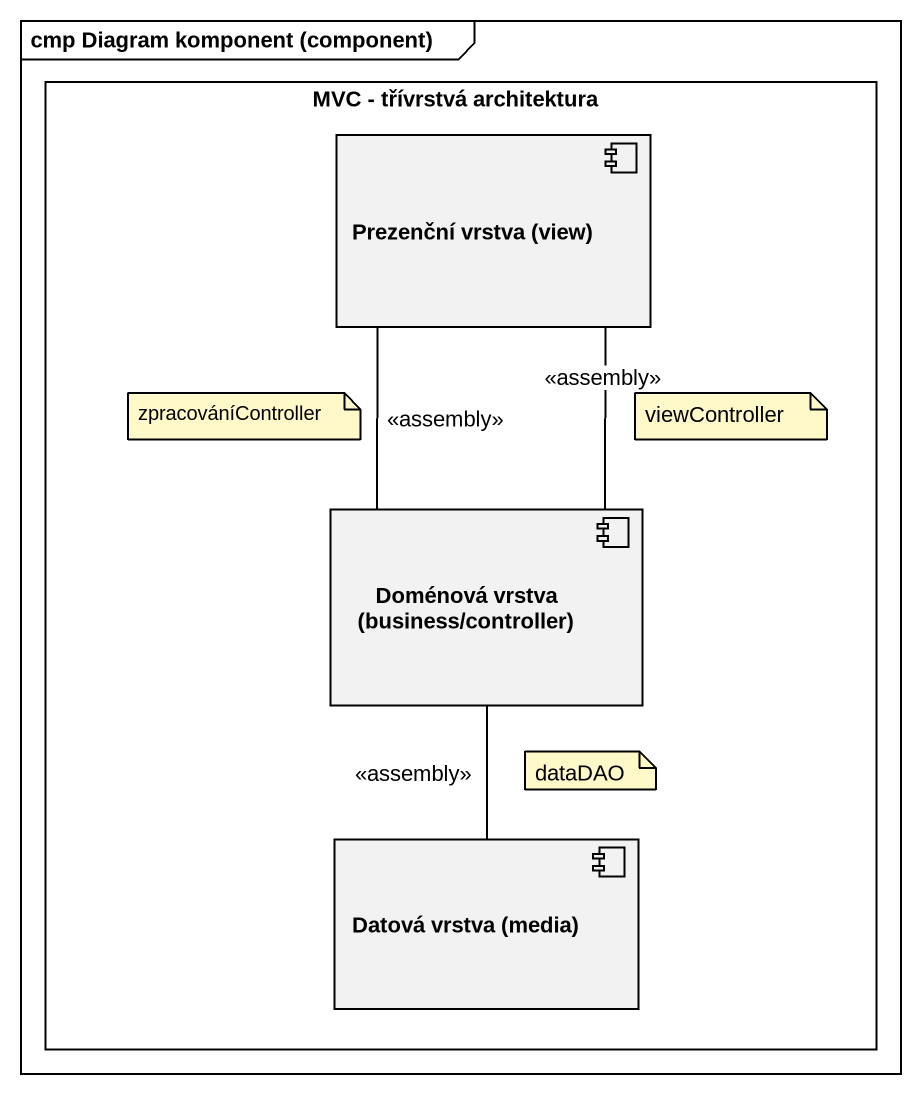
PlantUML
@startuml
mainframe cmp Diagram komponent (component)
rectangle "MVC - třívrstvá architektura" as MVC_třívrstvá_architektura {
  component "Prezenční vrstva (view)" as Prezenční_vrstva_view
  component "Doménová vrstva (business/controller)" as Doménová_vrstva_business
  component "Datová vrstva (media)" as Datová_vrstva_media
}
Prezenční_vrstva_view -- Doménová_vrstva_business : <<assembly>>
Prezenční_vrstva_view -- Doménová_vrstva_business : <<assembly>>
Doménová_vrstva_business -- Datová_vrstva_media : <<assembly>>
note as N1
  zpracováníController
end note
note as N2
  viewController
end note
note as N3
  dataDAO
end note
@enduml
